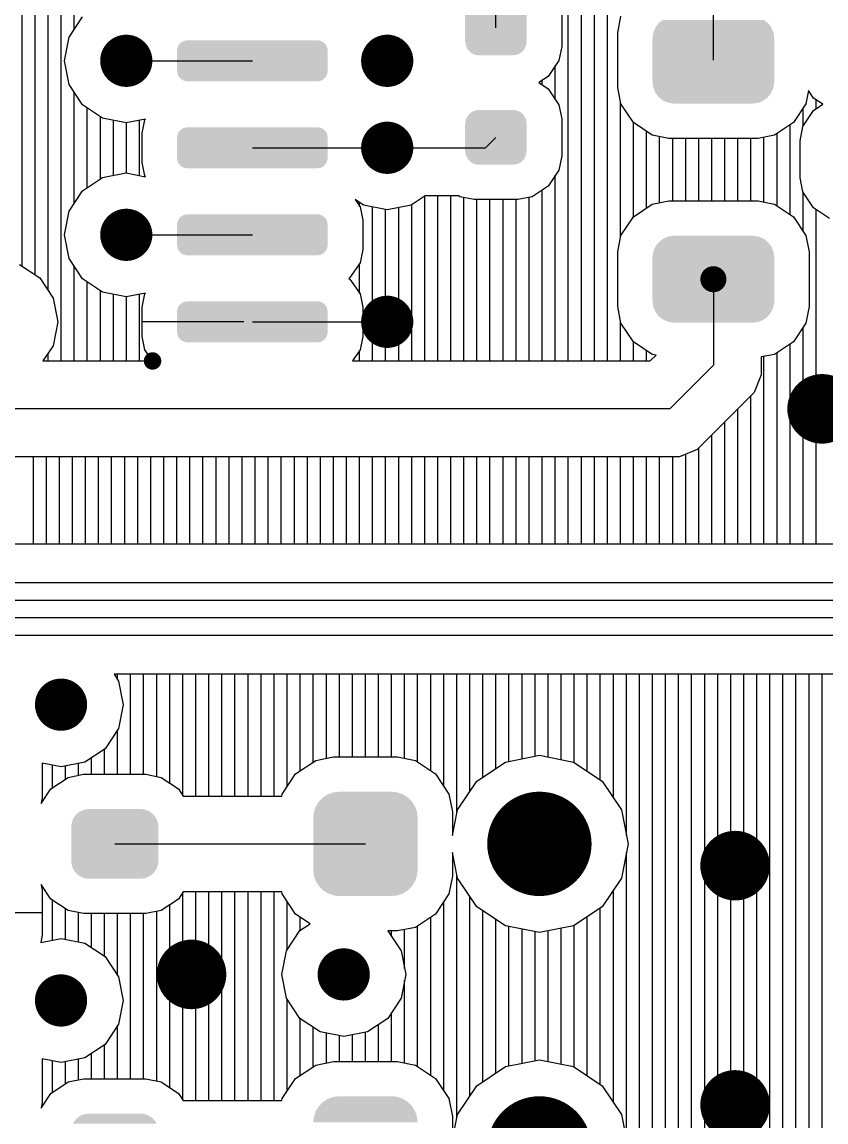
# Model space of a CAD drawing. Extents: x 295 to 953, y 10 to 290.
# Drawn here: x 716.28 to 735.65, y 120.97 to 147.46 of the extents above; entities that cross this region are included whole.
import ezdxf

# ---------------------------------------------------------------- set-up
doc = ezdxf.new("R2010")
doc.units = 0
doc.header["$LTSCALE"] = 5
doc.header["$MEASUREMENT"] = 0
doc.layers.get('0').update_dxf_attribs({"linetype": 'CONTINUOUS', "lineweight": 25})
doc.layers.add('DV-INT-A3_TOP', color=10, linetype='CONTINUOUS')

msp = doc.modelspace()

# ---------------------------------------------------------------- linework, layer by layer
for points, const_width in [([(718.477, 146.528, 1), (719.105, 146.528, 1)], 0.629), ([(724.763, 146.528, 1), (725.392, 146.528, 1)], 0.629), ([(724.763, 144.433, 1), (725.392, 144.433, 1)], 0.629), ([(718.477, 142.337, 1), (719.105, 142.337, 1)], 0.629), ([(732.779, 141.268, 1), (733.093, 141.268, 1)], 0.314), ([(724.763, 140.242, 1), (725.392, 140.242, 1)], 0.629), ([(719.319, 139.299, 1), (719.529, 139.299, 1)], 0.21), ([(735.136, 138.146, 1), (735.974, 138.146, 1)], 0.838), ([(716.905, 131.021, 1), (717.534, 131.021, 1)], 0.629), ([(728.116, 127.669, 1), (729.373, 127.669, 1)], 1.257), ([(733.04, 127.145, 1), (733.879, 127.145, 1)], 0.838), ([(719.944, 124.525, 1), (720.782, 124.525, 1)], 0.838), ([(723.715, 124.525, 1), (724.344, 124.525, 1)], 0.629), ([(716.905, 123.897, 1), (717.534, 123.897, 1)], 0.629), ([(733.04, 121.382, 1), (733.879, 121.382, 1)], 0.838), ([(728.116, 120.334, 1), (729.373, 120.334, 1)], 1.257)]:
    msp.add_lwpolyline(points, format="xyb", close=True, dxfattribs=dict(const_width=const_width))
for points in [[(726.955, 146.989), (726.955, 147.651), (728.439, 146.989), (728.439, 147.651)], [(731.493, 147.226), (731.538, 147.323), (734.375, 147.226), (734.337, 147.323)], [(731.538, 147.323), (731.548, 147.346), (734.337, 147.323), (734.32, 147.346)], [(731.548, 147.346), (731.616, 147.429), (734.32, 147.346), (734.259, 147.429)], [(731.616, 147.429), (731.632, 147.449), (734.259, 147.429), (734.235, 147.449)], [(731.632, 147.449), (731.72, 147.513), (734.235, 147.449), (734.156, 147.513)], [(731.469, 147.069), (731.47, 147.096), (734.403, 147.069), (734.399, 147.096)], [(731.469, 146.021), (731.469, 147.069), (734.403, 146.021), (734.403, 147.069)], [(731.47, 147.096), (731.488, 147.2), (734.399, 147.096), (734.386, 147.2)], [(731.488, 147.2), (731.493, 147.226), (734.386, 147.2), (734.375, 147.226)], [(720.015, 146.775), (720.016, 146.799), (723.644, 146.775), (723.64, 146.799)], [(720.015, 146.281), (720.015, 146.775), (723.644, 146.281), (723.644, 146.775)], [(720.016, 146.799), (720.035, 146.864), (723.64, 146.799), (723.628, 146.864)], [(720.035, 146.864), (720.041, 146.886), (723.628, 146.864), (723.614, 146.886)], [(720.041, 146.886), (720.083, 146.942), (723.614, 146.886), (723.58, 146.942)], [(720.083, 146.942), (720.096, 146.958), (723.58, 146.942), (723.558, 146.958)], [(720.096, 146.958), (720.157, 146.996), (723.558, 146.958), (723.508, 146.996)], [(720.157, 146.996), (720.173, 147.006), (723.508, 146.996), (723.474, 147.006)], [(720.173, 147.006), (720.256, 147.021), (723.474, 147.006), (723.421, 147.021)], [(720.256, 147.021), (720.262, 147.023), (723.421, 147.021), (723.397, 147.023)], [(726.972, 146.896), (726.957, 146.989), (728.423, 146.896), (728.437, 146.989)], [(726.974, 146.886), (726.972, 146.896), (728.418, 146.886), (728.423, 146.896)], [(727.018, 146.802), (726.974, 146.886), (728.378, 146.802), (728.418, 146.886)], [(727.022, 146.793), (727.018, 146.802), (728.37, 146.793), (728.378, 146.802)], [(727.091, 146.726), (727.022, 146.793), (728.306, 146.726), (728.37, 146.793)], [(727.097, 146.72), (727.091, 146.726), (728.293, 146.72), (728.306, 146.726)], [(727.184, 146.677), (727.097, 146.72), (728.213, 146.677), (728.293, 146.72)], [(727.191, 146.674), (727.184, 146.677), (728.193, 146.674), (728.213, 146.677)], [(727.284, 146.66), (727.191, 146.674), (728.11, 146.66), (728.193, 146.674)], [(720.019, 146.257), (720.015, 146.281), (723.643, 146.257), (723.644, 146.281)], [(720.031, 146.192), (720.019, 146.257), (723.624, 146.192), (723.643, 146.257)], [(720.045, 146.17), (720.031, 146.192), (723.618, 146.17), (723.624, 146.192)], [(720.079, 146.115), (720.045, 146.17), (723.576, 146.115), (723.618, 146.17)], [(720.101, 146.098), (720.079, 146.115), (723.563, 146.098), (723.576, 146.115)], [(720.151, 146.06), (720.101, 146.098), (723.502, 146.06), (723.563, 146.098)], [(720.185, 146.05), (720.151, 146.06), (723.486, 146.05), (723.502, 146.06)], [(720.238, 146.035), (720.185, 146.05), (723.403, 146.035), (723.486, 146.05)], [(720.262, 146.034), (720.238, 146.035), (723.397, 146.034), (723.403, 146.035)], [(731.472, 145.994), (731.469, 146.021), (734.402, 145.994), (734.403, 146.021)], [(731.486, 145.89), (731.472, 145.994), (734.383, 145.89), (734.402, 145.994)], [(731.496, 145.864), (731.486, 145.89), (734.378, 145.864), (734.383, 145.89)], [(731.535, 145.767), (731.496, 145.864), (734.334, 145.767), (734.378, 145.864)], [(731.552, 145.743), (731.535, 145.767), (734.323, 145.743), (734.334, 145.767)], [(731.613, 145.66), (731.552, 145.743), (734.255, 145.66), (734.323, 145.743)], [(731.636, 145.641), (731.613, 145.66), (734.239, 145.641), (734.255, 145.66)], [(731.715, 145.577), (731.636, 145.641), (734.152, 145.577), (734.239, 145.641)], [(731.745, 145.563), (731.715, 145.577), (734.133, 145.563), (734.152, 145.577)], [(731.835, 145.521), (731.745, 145.563), (734.029, 145.521), (734.133, 145.563)], [(731.877, 145.514), (731.835, 145.521), (734.01, 145.514), (734.029, 145.521)], [(731.966, 145.498), (731.877, 145.514), (733.884, 145.498), (734.01, 145.514)], [(731.993, 145.497), (731.966, 145.498), (733.879, 145.497), (733.884, 145.498)], [(726.976, 145.118), (727.016, 145.202), (728.42, 145.118), (728.376, 145.202)], [(727.016, 145.202), (727.024, 145.211), (728.376, 145.202), (728.372, 145.211)], [(727.024, 145.211), (727.088, 145.278), (728.372, 145.211), (728.303, 145.278)], [(727.088, 145.278), (727.101, 145.284), (728.303, 145.278), (728.297, 145.284)], [(727.101, 145.284), (727.181, 145.327), (728.297, 145.284), (728.209, 145.327)], [(727.181, 145.327), (727.201, 145.33), (728.209, 145.327), (728.203, 145.33)], [(727.201, 145.33), (727.284, 145.344), (728.203, 145.33), (728.11, 145.344)], [(720.173, 144.91), (720.256, 144.926), (723.474, 144.91), (723.421, 144.926)], [(720.256, 144.926), (720.262, 144.927), (723.421, 144.926), (723.397, 144.927)], [(726.955, 144.353), (726.955, 145.015), (728.439, 144.353), (728.439, 145.015)], [(726.957, 145.015), (726.971, 145.108), (728.437, 145.015), (728.422, 145.108)], [(726.971, 145.108), (726.976, 145.118), (728.422, 145.108), (728.42, 145.118)], [(720.015, 144.68), (720.016, 144.703), (723.644, 144.68), (723.64, 144.703)], [(720.015, 144.185), (720.015, 144.68), (723.644, 144.185), (723.644, 144.68)], [(720.016, 144.703), (720.035, 144.769), (723.64, 144.703), (723.628, 144.769)], [(720.035, 144.769), (720.041, 144.791), (723.628, 144.769), (723.614, 144.791)], [(720.041, 144.791), (720.083, 144.846), (723.614, 144.791), (723.58, 144.846)], [(720.083, 144.846), (720.096, 144.863), (723.58, 144.846), (723.558, 144.863)], [(720.096, 144.863), (720.157, 144.901), (723.558, 144.863), (723.508, 144.901)], [(720.157, 144.901), (720.173, 144.91), (723.508, 144.901), (723.474, 144.91)], [(720.019, 144.162), (720.015, 144.185), (723.643, 144.162), (723.644, 144.185)], [(720.031, 144.096), (720.019, 144.162), (723.624, 144.096), (723.643, 144.162)], [(726.972, 144.26), (726.957, 144.353), (728.423, 144.26), (728.437, 144.353)], [(726.974, 144.25), (726.972, 144.26), (728.418, 144.25), (728.423, 144.26)], [(727.018, 144.166), (726.974, 144.25), (728.378, 144.166), (728.418, 144.25)], [(727.022, 144.157), (727.018, 144.166), (728.37, 144.157), (728.378, 144.166)], [(727.091, 144.09), (727.022, 144.157), (728.306, 144.09), (728.37, 144.157)], [(720.045, 144.075), (720.031, 144.096), (723.618, 144.075), (723.624, 144.096)], [(720.079, 144.019), (720.045, 144.075), (723.576, 144.019), (723.618, 144.075)], [(720.101, 144.002), (720.079, 144.019), (723.563, 144.002), (723.576, 144.019)], [(720.151, 143.964), (720.101, 144.002), (723.502, 143.964), (723.563, 144.002)], [(720.185, 143.955), (720.151, 143.964), (723.486, 143.955), (723.502, 143.964)], [(720.238, 143.939), (720.185, 143.955), (723.403, 143.939), (723.486, 143.955)], [(720.262, 143.938), (720.238, 143.939), (723.397, 143.938), (723.403, 143.939)], [(727.097, 144.084), (727.091, 144.09), (728.293, 144.084), (728.306, 144.09)], [(727.184, 144.041), (727.097, 144.084), (728.213, 144.041), (728.293, 144.084)], [(727.191, 144.038), (727.184, 144.041), (728.193, 144.038), (728.213, 144.041)], [(727.284, 144.024), (727.191, 144.038), (728.11, 144.024), (728.193, 144.038)], [(720.096, 142.767), (720.157, 142.805), (723.558, 142.767), (723.508, 142.805)], [(720.157, 142.805), (720.173, 142.815), (723.508, 142.805), (723.474, 142.815)], [(720.173, 142.815), (720.256, 142.83), (723.474, 142.815), (723.421, 142.83)], [(720.256, 142.83), (720.262, 142.832), (723.421, 142.83), (723.397, 142.832)], [(720.015, 142.584), (720.016, 142.608), (723.644, 142.584), (723.64, 142.608)], [(720.015, 142.09), (720.015, 142.584), (723.644, 142.09), (723.644, 142.584)], [(720.016, 142.608), (720.035, 142.673), (723.64, 142.608), (723.628, 142.673)], [(720.035, 142.673), (720.041, 142.695), (723.628, 142.673), (723.614, 142.695)], [(720.041, 142.695), (720.083, 142.751), (723.614, 142.695), (723.58, 142.751)], [(720.083, 142.751), (720.096, 142.767), (723.58, 142.751), (723.558, 142.767)], [(731.739, 142.25), (731.843, 142.292), (734.126, 142.25), (734.036, 142.292)], [(731.843, 142.292), (731.862, 142.299), (734.036, 142.292), (733.994, 142.299)], [(731.862, 142.299), (731.987, 142.315), (733.994, 142.299), (733.906, 142.315)], [(731.987, 142.315), (731.993, 142.316), (733.906, 142.315), (733.879, 142.316)], [(720.019, 142.066), (720.015, 142.09), (723.643, 142.066), (723.644, 142.09)], [(720.031, 142.001), (720.019, 142.066), (723.624, 142.001), (723.643, 142.066)], [(720.045, 141.979), (720.031, 142.001), (723.618, 141.979), (723.624, 142.001)], [(731.493, 141.95), (731.538, 142.046), (734.375, 141.95), (734.337, 142.046)], [(731.538, 142.046), (731.548, 142.07), (734.337, 142.046), (734.32, 142.07)], [(731.548, 142.07), (731.616, 142.153), (734.32, 142.07), (734.259, 142.153)], [(731.616, 142.153), (731.632, 142.172), (734.259, 142.153), (734.235, 142.172)], [(731.632, 142.172), (731.72, 142.237), (734.235, 142.172), (734.156, 142.237)], [(731.72, 142.237), (731.739, 142.25), (734.156, 142.237), (734.126, 142.25)], [(720.079, 141.924), (720.045, 141.979), (723.576, 141.924), (723.618, 141.979)], [(720.101, 141.907), (720.079, 141.924), (723.563, 141.907), (723.576, 141.924)], [(720.151, 141.869), (720.101, 141.907), (723.502, 141.869), (723.563, 141.907)], [(720.185, 141.859), (720.151, 141.869), (723.486, 141.859), (723.502, 141.869)], [(720.238, 141.844), (720.185, 141.859), (723.403, 141.844), (723.486, 141.859)], [(720.262, 141.843), (720.238, 141.844), (723.397, 141.843), (723.403, 141.844)], [(731.469, 141.792), (731.47, 141.819), (734.403, 141.792), (734.399, 141.819)], [(731.469, 140.744), (731.469, 141.792), (734.403, 140.744), (734.403, 141.792)], [(731.47, 141.819), (731.488, 141.923), (734.399, 141.819), (734.386, 141.923)], [(731.488, 141.923), (731.493, 141.95), (734.386, 141.923), (734.375, 141.95)], [(720.096, 140.672), (720.157, 140.71), (723.558, 140.672), (723.508, 140.71)], [(720.157, 140.71), (720.173, 140.719), (723.508, 140.71), (723.474, 140.719)], [(720.173, 140.719), (720.256, 140.735), (723.474, 140.719), (723.421, 140.735)], [(720.256, 140.735), (720.262, 140.736), (723.421, 140.735), (723.397, 140.736)], [(731.472, 140.717), (731.469, 140.744), (734.402, 140.717), (734.403, 140.744)], [(731.486, 140.613), (731.472, 140.717), (734.383, 140.613), (734.402, 140.717)], [(720.015, 140.489), (720.016, 140.512), (723.644, 140.489), (723.64, 140.512)], [(720.015, 139.994), (720.015, 140.489), (723.644, 139.994), (723.644, 140.489)], [(720.016, 140.512), (720.035, 140.578), (723.64, 140.512), (723.628, 140.578)], [(720.035, 140.578), (720.041, 140.6), (723.628, 140.578), (723.614, 140.6)], [(720.041, 140.6), (720.083, 140.655), (723.614, 140.6), (723.58, 140.655)], [(720.083, 140.655), (720.096, 140.672), (723.58, 140.655), (723.558, 140.672)], [(731.496, 140.587), (731.486, 140.613), (734.378, 140.587), (734.383, 140.613)], [(731.535, 140.49), (731.496, 140.587), (734.334, 140.49), (734.378, 140.587)], [(731.552, 140.467), (731.535, 140.49), (734.323, 140.467), (734.334, 140.49)], [(731.613, 140.384), (731.552, 140.467), (734.255, 140.384), (734.323, 140.467)], [(731.636, 140.365), (731.613, 140.384), (734.239, 140.365), (734.255, 140.384)], [(731.715, 140.3), (731.636, 140.365), (734.152, 140.3), (734.239, 140.365)], [(731.745, 140.286), (731.715, 140.3), (734.133, 140.286), (734.152, 140.3)], [(731.835, 140.245), (731.745, 140.286), (734.029, 140.245), (734.133, 140.286)], [(731.877, 140.237), (731.835, 140.245), (734.01, 140.237), (734.029, 140.245)], [(731.966, 140.221), (731.877, 140.237), (733.884, 140.221), (734.01, 140.237)], [(731.993, 140.221), (731.966, 140.221), (733.879, 140.221), (733.884, 140.221)], [(720.019, 139.971), (720.015, 139.994), (723.643, 139.971), (723.644, 139.994)], [(720.031, 139.905), (720.019, 139.971), (723.624, 139.905), (723.643, 139.971)], [(720.045, 139.884), (720.031, 139.905), (723.618, 139.884), (723.624, 139.905)], [(720.079, 139.828), (720.045, 139.884), (723.576, 139.828), (723.618, 139.884)], [(720.101, 139.811), (720.079, 139.828), (723.563, 139.811), (723.576, 139.828)], [(720.151, 139.773), (720.101, 139.811), (723.502, 139.773), (723.563, 139.811)], [(720.185, 139.764), (720.151, 139.773), (723.486, 139.764), (723.502, 139.773)], [(720.238, 139.748), (720.185, 139.764), (723.403, 139.748), (723.486, 139.764)], [(720.262, 139.747), (720.238, 139.748), (723.397, 139.747), (723.403, 139.748)], [(723.445, 128.699), (723.523, 128.781), (725.666, 128.699), (725.58, 128.781)], [(723.523, 128.781), (723.551, 128.799), (725.58, 128.781), (725.561, 128.799)], [(723.551, 128.799), (723.645, 128.86), (725.561, 128.799), (725.457, 128.86)], [(723.645, 128.86), (723.679, 128.872), (725.457, 128.86), (725.436, 128.872)], [(723.679, 128.872), (723.781, 128.909), (725.436, 128.872), (725.317, 128.909)], [(723.781, 128.909), (723.833, 128.915), (725.317, 128.909), (725.298, 128.915)], [(723.833, 128.915), (723.925, 128.926), (725.298, 128.915), (725.182, 128.926)], [(717.718, 128.467), (717.769, 128.49), (719.321, 128.467), (719.246, 128.49)], [(717.769, 128.49), (717.85, 128.502), (719.246, 128.49), (719.208, 128.502)], [(717.85, 128.502), (717.886, 128.507), (719.208, 128.502), (719.143, 128.507)], [(723.316, 128.441), (723.35, 128.551), (725.794, 128.441), (725.755, 128.551)], [(723.35, 128.551), (723.365, 128.578), (725.755, 128.551), (725.745, 128.578)], [(723.365, 128.578), (723.423, 128.676), (725.745, 128.578), (725.681, 128.676)], [(723.423, 128.676), (723.445, 128.699), (725.681, 128.676), (725.666, 128.699)], [(717.488, 128.205), (717.506, 128.266), (719.546, 128.205), (719.518, 128.266)], [(717.506, 128.266), (717.537, 128.312), (719.518, 128.266), (719.497, 128.312)], [(717.537, 128.312), (717.571, 128.365), (719.497, 128.312), (719.452, 128.365)], [(717.571, 128.365), (717.615, 128.402), (719.452, 128.365), (719.42, 128.402)], [(717.615, 128.402), (717.661, 128.441), (719.42, 128.402), (719.36, 128.441)], [(717.661, 128.441), (717.718, 128.467), (719.36, 128.441), (719.321, 128.467)], [(723.296, 128.297), (723.307, 128.412), (725.811, 128.297), (725.798, 128.412)], [(723.296, 127.04), (723.296, 128.297), (725.811, 127.04), (725.811, 128.297)], [(723.307, 128.412), (723.316, 128.441), (725.798, 128.412), (725.794, 128.441)], [(717.467, 128.088), (717.472, 128.153), (719.562, 128.088), (719.553, 128.153)], [(717.467, 127.249), (717.467, 128.088), (719.562, 127.249), (719.562, 128.088)], [(717.472, 128.153), (717.488, 128.205), (719.553, 128.153), (719.546, 128.205)], [(717.476, 127.185), (717.467, 127.249), (719.557, 127.185), (719.562, 127.249)], [(717.483, 127.132), (717.476, 127.185), (719.541, 127.132), (719.557, 127.185)], [(717.511, 127.072), (717.483, 127.132), (719.523, 127.072), (719.541, 127.132)], [(717.532, 127.025), (717.511, 127.072), (719.492, 127.025), (719.523, 127.072)], [(717.577, 126.973), (717.532, 127.025), (719.458, 126.973), (719.492, 127.025)], [(717.609, 126.935), (717.577, 126.973), (719.414, 126.935), (719.458, 126.973)], [(717.669, 126.896), (717.609, 126.935), (719.368, 126.896), (719.414, 126.935)], [(723.31, 126.925), (723.296, 127.04), (725.8, 126.925), (725.811, 127.04)], [(723.313, 126.896), (723.31, 126.925), (725.791, 126.896), (725.8, 126.925)], [(717.708, 126.87), (717.669, 126.896), (719.311, 126.87), (719.368, 126.896)], [(717.783, 126.847), (717.708, 126.87), (719.26, 126.847), (719.311, 126.87)], [(717.821, 126.835), (717.783, 126.847), (719.179, 126.835), (719.26, 126.847)], [(717.886, 126.83), (717.821, 126.835), (719.143, 126.83), (719.179, 126.835)], [(723.353, 126.786), (723.313, 126.896), (725.758, 126.786), (725.791, 126.896)], [(723.362, 126.76), (723.353, 126.786), (725.742, 126.76), (725.758, 126.786)], [(723.426, 126.661), (723.362, 126.76), (725.684, 126.661), (725.742, 126.76)], [(723.441, 126.638), (723.426, 126.661), (725.662, 126.638), (725.684, 126.661)], [(723.527, 126.556), (723.441, 126.638), (725.584, 126.556), (725.662, 126.638)], [(723.546, 126.538), (723.527, 126.556), (725.556, 126.538), (725.584, 126.556)], [(723.65, 126.477), (723.546, 126.538), (725.463, 126.477), (725.556, 126.538)], [(723.671, 126.465), (723.65, 126.477), (725.428, 126.465), (725.463, 126.477)], [(723.79, 126.428), (723.671, 126.465), (725.326, 126.428), (725.428, 126.465)], [(723.81, 126.422), (723.79, 126.428), (725.274, 126.422), (725.326, 126.428)], [(723.925, 126.411), (723.81, 126.422), (725.182, 126.411), (725.274, 126.422)], [(723.365, 121.243), (723.423, 121.342), (725.745, 121.243), (725.681, 121.342)], [(723.423, 121.342), (723.445, 121.365), (725.681, 121.342), (725.666, 121.365)], [(723.445, 121.365), (723.523, 121.447), (725.666, 121.365), (725.58, 121.447)], [(723.523, 121.447), (723.551, 121.465), (725.58, 121.447), (725.561, 121.465)], [(723.551, 121.465), (723.645, 121.526), (725.561, 121.465), (725.457, 121.526)], [(723.645, 121.526), (723.679, 121.538), (725.457, 121.526), (725.436, 121.538)], [(723.679, 121.538), (723.781, 121.575), (725.436, 121.538), (725.317, 121.575)], [(723.781, 121.575), (723.833, 121.581), (725.317, 121.575), (725.298, 121.581)], [(723.833, 121.581), (723.925, 121.592), (725.298, 121.581), (725.182, 121.592)], [(717.615, 121.068), (717.661, 121.107), (719.42, 121.068), (719.36, 121.107)], [(717.661, 121.107), (717.718, 121.133), (719.36, 121.107), (719.321, 121.133)], [(717.718, 121.133), (717.769, 121.156), (719.321, 121.133), (719.246, 121.156)], [(717.769, 121.156), (717.85, 121.167), (719.246, 121.156), (719.208, 121.167)], [(717.85, 121.167), (717.886, 121.173), (719.208, 121.167), (719.143, 121.173)], [(723.296, 120.963), (723.307, 121.078), (725.811, 120.963), (725.798, 121.078)], [(723.307, 121.078), (723.316, 121.107), (725.798, 121.078), (725.794, 121.107)], [(723.316, 121.107), (723.35, 121.217), (725.794, 121.107), (725.755, 121.217)], [(723.35, 121.217), (723.365, 121.243), (725.755, 121.217), (725.745, 121.243)], [(717.506, 120.931), (717.537, 120.978), (719.518, 120.931), (719.497, 120.978)], [(717.537, 120.978), (717.571, 121.03), (719.497, 120.978), (719.452, 121.03)], [(717.571, 121.03), (717.615, 121.068), (719.452, 121.03), (719.42, 121.068)]]:
    msp.add_solid(points)
at = {"layer": 'DV-INT-A3_TOP', "color": 7}
for p, q in [((729.44, 139.299), (729.44, 152.333)), ((729.755, 139.299), (729.755, 152.291)), ((730.069, 139.299), (730.069, 152.291)), ((730.383, 139.299), (730.383, 152.291)), ((716.281, 141.583), (716.281, 149.567)), ((716.595, 141.373), (716.595, 149.567)), ((716.909, 140.996), (716.909, 149.567)), ((717.224, 139.299), (717.224, 149.567)), ((717.538, 147.287), (717.538, 149.567)), ((727.697, 147.32), (727.697, 149.147)), ((732.936, 146.545), (732.936, 148.624)), ((717.412, 147.098), (717.735, 147.584)), ((729.281, 147.769), (729.281, 146.876)), ((730.631, 147.203), (730.71, 147.601)), ((717.299, 146.528), (717.412, 147.098)), ((730.631, 145.887), (730.631, 147.203)), ((729.281, 146.876), (729.21, 146.536)), ((717.412, 145.954), (717.299, 146.528)), ((718.791, 146.528), (721.83, 146.528)), ((729.21, 146.536), (728.954, 146.151)), ((729.126, 145.593), (729.126, 146.411)), ((728.954, 146.151), (728.732, 146.004)), ((728.732, 146.004), (728.954, 145.853)), ((728.812, 145.95), (728.812, 146.054)), ((717.735, 145.468), (717.412, 145.954)), ((717.538, 143.096), (717.538, 145.765)), ((728.954, 145.853), (729.21, 145.468)), ((730.71, 145.493), (730.631, 145.887)), ((735.228, 145.811), (735.165, 145.493)), ((735.35, 145.627), (735.228, 145.811)), ((718.221, 145.145), (717.735, 145.468)), ((729.21, 145.468), (729.281, 145.128)), ((730.698, 142.262), (730.698, 145.552)), ((731.012, 145.04), (730.71, 145.493)), ((735.165, 145.493), (734.864, 145.04)), ((735.572, 145.48), (735.35, 145.627)), ((735.35, 145.329), (735.572, 145.48)), ((735.413, 145.371), (735.413, 145.585)), ((717.852, 143.469), (717.852, 145.392)), ((718.167, 143.678), (718.167, 145.183)), ((735.094, 144.944), (735.35, 145.329)), ((735.098, 144.956), (735.098, 145.397)), ((718.791, 145.032), (718.221, 145.145)), ((718.481, 143.766), (718.481, 145.095)), ((719.256, 145.124), (718.791, 145.032)), ((718.795, 143.829), (718.795, 145.032)), ((719.11, 143.766), (719.11, 145.095)), ((719.177, 144.785), (719.24, 145.103)), ((719.24, 145.103), (719.256, 145.124)), ((729.281, 145.128), (729.281, 144.236)), ((731.012, 142.773), (731.012, 145.04)), ((731.465, 144.739), (731.012, 145.04)), ((734.864, 145.04), (734.411, 144.739)), ((734.784, 142.823), (734.784, 144.99)), ((735.023, 144.604), (735.094, 144.944)), ((719.177, 144.076), (719.177, 144.785)), ((727.445, 144.433), (727.697, 144.684)), ((731.326, 142.982), (731.326, 144.831)), ((731.859, 144.659), (731.465, 144.739)), ((731.641, 143.108), (731.641, 144.705)), ((734.017, 144.659), (731.859, 144.659)), ((731.955, 143.154), (731.955, 144.659)), ((732.269, 143.154), (732.269, 144.659)), ((732.584, 143.154), (732.584, 144.659)), ((732.898, 143.154), (732.898, 144.659)), ((733.212, 143.154), (733.212, 144.659)), ((733.527, 143.154), (733.527, 144.659)), ((733.841, 143.154), (733.841, 144.659)), ((734.411, 144.739), (734.017, 144.659)), ((734.155, 143.125), (734.155, 144.688)), ((734.47, 143.033), (734.47, 144.78)), ((721.83, 144.433), (725.078, 144.433)), ((725.078, 144.433), (727.445, 144.433)), ((735.023, 143.712), (735.023, 144.604)), ((729.281, 144.236), (729.21, 143.896)), ((719.24, 143.758), (719.177, 144.076)), ((729.21, 143.896), (728.954, 143.511)), ((717.735, 143.393), (718.221, 143.716)), ((718.221, 143.716), (718.791, 143.829)), ((718.791, 143.829), (719.256, 143.737)), ((719.256, 143.737), (719.24, 143.758)), ((729.126, 139.299), (729.126, 143.77)), ((735.094, 143.372), (735.023, 143.712)), ((717.412, 142.907), (717.735, 143.393)), ((728.954, 143.511), (728.569, 143.251)), ((728.812, 139.299), (728.812, 143.414)), ((735.35, 142.987), (735.094, 143.372)), ((735.098, 142.417), (735.098, 143.36)), ((724.508, 143.05), (724.302, 143.188)), ((724.302, 143.188), (724.424, 143.008)), ((724.411, 143.02), (724.411, 143.112)), ((725.995, 143.28), (725.652, 143.05)), ((725.669, 139.299), (725.669, 143.062)), ((725.983, 139.299), (725.983, 143.272)), ((726.792, 143.28), (725.995, 143.28)), ((726.297, 139.299), (726.297, 143.28)), ((726.611, 139.299), (726.611, 143.28)), ((726.829, 143.251), (726.792, 143.28)), ((727.173, 143.184), (726.829, 143.251)), ((726.926, 139.299), (726.926, 143.234)), ((728.225, 143.184), (727.173, 143.184)), ((727.24, 139.299), (727.24, 143.184)), ((727.554, 139.299), (727.554, 143.184)), ((727.869, 139.299), (727.869, 143.184)), ((728.183, 139.299), (728.183, 143.184)), ((728.569, 143.251), (728.225, 143.184)), ((728.497, 139.299), (728.497, 143.238)), ((731.012, 142.773), (731.465, 143.075)), ((731.465, 143.075), (731.859, 143.154)), ((731.859, 143.154), (734.017, 143.154)), ((734.017, 143.154), (734.411, 143.075)), ((734.411, 143.075), (734.864, 142.773)), ((717.299, 142.337), (717.412, 142.907)), ((724.424, 143.008), (724.487, 142.689)), ((725.078, 142.936), (724.508, 143.05)), ((724.726, 139.299), (724.726, 143.003)), ((725.04, 139.299), (725.04, 142.941)), ((725.652, 143.05), (725.078, 142.936)), ((725.354, 139.299), (725.354, 142.991)), ((735.735, 142.727), (735.35, 142.987)), ((735.413, 134.898), (735.413, 142.945)), ((724.487, 142.689), (724.487, 141.981)), ((730.71, 142.32), (731.012, 142.773)), ((734.864, 142.773), (735.165, 142.32)), ((717.412, 141.763), (717.299, 142.337)), ((718.791, 142.337), (721.83, 142.337)), ((730.631, 141.926), (730.71, 142.32)), ((735.165, 142.32), (735.241, 141.926)), ((717.735, 141.277), (717.412, 141.763)), ((724.487, 141.981), (724.424, 141.662)), ((730.631, 140.61), (730.631, 141.926)), ((735.241, 141.926), (735.241, 140.61)), ((716.222, 141.62), (716.708, 141.298)), ((717.538, 139.299), (717.538, 141.574)), ((724.424, 141.662), (724.181, 141.306)), ((724.411, 140.925), (724.411, 141.65)), ((716.708, 141.298), (717.031, 140.812)), ((718.221, 140.954), (717.735, 141.277)), ((724.181, 141.306), (724.156, 141.289)), ((724.156, 141.289), (724.181, 141.268)), ((724.181, 141.268), (724.424, 140.912)), ((732.936, 141.268), (732.936, 139.194)), ((717.852, 139.299), (717.852, 141.201)), ((718.167, 139.299), (718.167, 140.992)), ((718.791, 140.841), (718.221, 140.954)), ((717.031, 140.812), (717.144, 140.242)), ((718.481, 139.299), (718.481, 140.904)), ((719.256, 140.933), (718.791, 140.841)), ((718.795, 139.299), (718.795, 140.841)), ((719.11, 139.299), (719.11, 140.904)), ((719.177, 140.594), (719.24, 140.912)), ((719.24, 140.912), (719.256, 140.933)), ((724.424, 140.912), (724.487, 140.594)), ((719.177, 139.885), (719.177, 140.594)), ((724.487, 140.594), (724.487, 139.885)), ((730.71, 140.212), (730.631, 140.61)), ((735.241, 140.61), (735.165, 140.212)), ((717.144, 140.242), (717.031, 139.667)), ((721.62, 140.242), (719.177, 140.242)), ((721.83, 140.242), (725.078, 140.242)), ((722.039, 140.242), (724.487, 140.242)), ((730.698, 139.299), (730.698, 140.275)), ((731.012, 139.76), (730.71, 140.212)), ((735.165, 140.212), (734.864, 139.76)), ((719.24, 139.567), (719.177, 139.885)), ((724.487, 139.885), (724.424, 139.567)), ((735.098, 134.898), (735.098, 140.116)), ((717.031, 139.667), (716.784, 139.299)), ((731.012, 139.299), (731.012, 139.76)), ((731.465, 139.458), (731.012, 139.76)), ((734.864, 139.76), (734.411, 139.458)), ((734.784, 134.898), (734.784, 139.709)), ((716.909, 139.299), (716.909, 139.483)), ((719.424, 139.299), (719.24, 139.567)), ((724.424, 139.567), (724.239, 139.299)), ((724.411, 139.299), (724.411, 139.554)), ((731.326, 139.299), (731.326, 139.55)), ((731.414, 139.299), (731.557, 139.441)), ((731.557, 139.441), (731.465, 139.458)), ((734.411, 139.458), (734.088, 139.395)), ((734.088, 139.395), (734.088, 138.963)), ((734.155, 134.898), (734.155, 139.408)), ((734.47, 134.898), (734.47, 139.5)), ((716.784, 139.299), (719.424, 139.299)), ((724.239, 139.299), (731.414, 139.299)), ((732.936, 139.194), (731.888, 138.146)), ((734.088, 138.963), (733.916, 138.54)), ((733.916, 138.54), (733.589, 138.213)), ((733.841, 134.898), (733.841, 138.465)), ((731.888, 138.146), (708.837, 138.146)), ((733.589, 138.213), (732.869, 137.492)), ((733.527, 134.898), (733.527, 138.15)), ((733.212, 134.898), (733.212, 137.836)), ((732.898, 134.898), (732.898, 137.522)), ((732.869, 137.492), (732.542, 137.165)), ((731.662, 136.994), (709.315, 136.994)), ((716.553, 134.898), (716.553, 136.994)), ((716.867, 134.898), (716.867, 136.994)), ((717.182, 134.898), (717.182, 136.994)), ((717.496, 134.898), (717.496, 136.994)), ((717.81, 134.898), (717.81, 136.994)), ((718.125, 134.898), (718.125, 136.994)), ((718.439, 134.898), (718.439, 136.994)), ((718.753, 134.898), (718.753, 136.994)), ((719.068, 134.898), (719.068, 136.994)), ((719.382, 134.898), (719.382, 136.994)), ((719.696, 134.898), (719.696, 136.994)), ((720.011, 134.898), (720.011, 136.994)), ((720.325, 134.898), (720.325, 136.994)), ((720.639, 134.898), (720.639, 136.994)), ((720.954, 134.898), (720.954, 136.994)), ((721.268, 134.898), (721.268, 136.994)), ((721.582, 134.898), (721.582, 136.994)), ((721.897, 134.898), (721.897, 136.994)), ((722.211, 134.898), (722.211, 136.994)), ((722.525, 134.898), (722.525, 136.994)), ((722.84, 134.898), (722.84, 136.994)), ((723.154, 134.898), (723.154, 136.994)), ((723.468, 134.898), (723.468, 136.994)), ((723.783, 134.898), (723.783, 136.994)), ((724.097, 134.898), (724.097, 136.994)), ((724.411, 134.898), (724.411, 136.994)), ((724.726, 134.898), (724.726, 136.994)), ((725.04, 134.898), (725.04, 136.994)), ((725.354, 134.898), (725.354, 136.994)), ((725.669, 134.898), (725.669, 136.994)), ((725.983, 134.898), (725.983, 136.994)), ((726.297, 134.898), (726.297, 136.994)), ((726.611, 134.898), (726.611, 136.994)), ((726.926, 134.898), (726.926, 136.994)), ((727.24, 134.898), (727.24, 136.994)), ((727.554, 134.898), (727.554, 136.994)), ((727.869, 134.898), (727.869, 136.994)), ((728.183, 134.898), (728.183, 136.994)), ((728.497, 134.898), (728.497, 136.994)), ((728.812, 134.898), (728.812, 136.994)), ((729.126, 134.898), (729.126, 136.994)), ((729.44, 134.898), (729.44, 136.994)), ((729.755, 134.898), (729.755, 136.994)), ((730.069, 134.898), (730.069, 136.994)), ((730.383, 134.898), (730.383, 136.994)), ((730.698, 134.898), (730.698, 136.994)), ((731.012, 134.898), (731.012, 136.994)), ((731.326, 134.898), (731.326, 136.994)), ((731.641, 134.898), (731.641, 136.994)), ((732.118, 136.994), (731.662, 136.994)), ((731.955, 134.898), (731.955, 136.994)), ((732.542, 137.165), (732.118, 136.994)), ((732.269, 134.898), (732.269, 137.052)), ((732.584, 134.898), (732.584, 137.207)), ((710.329, 134.898), (759.737, 134.898)), ((759.549, 133.955), (710.514, 133.955)), ((710.933, 133.536), (759.129, 133.536)), ((711.352, 133.117), (758.71, 133.117)), ((711.771, 132.698), (758.291, 132.698)), ((736.498, 131.755), (718.498, 131.755)), ((718.498, 131.755), (718.602, 131.591)), ((718.582, 131.621), (718.582, 131.755)), ((718.896, 129.345), (718.896, 131.755)), ((719.21, 129.345), (719.21, 131.755)), ((719.524, 129.29), (719.524, 131.755)), ((719.839, 129.131), (719.839, 131.755)), ((720.153, 128.829), (720.153, 131.755)), ((720.467, 128.821), (720.467, 131.755)), ((720.782, 128.821), (720.782, 131.755)), ((721.096, 128.821), (721.096, 131.755)), ((721.41, 128.821), (721.41, 131.755)), ((721.725, 128.821), (721.725, 131.755)), ((722.039, 128.821), (722.039, 131.755)), ((722.353, 128.821), (722.353, 131.755)), ((722.668, 129.052), (722.668, 131.755)), ((722.982, 129.429), (722.982, 131.755)), ((723.296, 129.638), (723.296, 131.755)), ((723.611, 129.726), (723.611, 131.755)), ((723.925, 129.764), (723.925, 131.755)), ((724.239, 129.764), (724.239, 131.755)), ((724.554, 129.764), (724.554, 131.755)), ((724.868, 129.764), (724.868, 131.755)), ((725.182, 129.764), (725.182, 131.755)), ((725.497, 129.726), (725.497, 131.755)), ((725.811, 129.638), (725.811, 131.755)), ((726.125, 129.429), (726.125, 131.755)), ((726.44, 129.056), (726.44, 131.755)), ((726.754, 128.398), (726.754, 131.755)), ((727.068, 128.93), (727.068, 131.755)), ((727.383, 129.278), (727.383, 131.755)), ((727.697, 129.487), (727.697, 131.755)), ((728.011, 129.655), (728.011, 131.755)), ((728.326, 129.718), (728.326, 131.755)), ((728.64, 129.781), (728.64, 131.755)), ((728.954, 129.76), (728.954, 131.755)), ((729.269, 129.697), (729.269, 131.755)), ((729.583, 129.626), (729.583, 131.755)), ((729.897, 129.416), (729.897, 131.755)), ((730.212, 129.207), (730.212, 131.755)), ((730.526, 128.771), (730.526, 131.755)), ((730.84, 127.874), (730.84, 131.755)), ((731.155, 97.179), (731.155, 131.755)), ((731.469, 97.179), (731.469, 131.755)), ((731.783, 97.179), (731.783, 131.755)), ((732.097, 97.179), (732.097, 131.755)), ((732.412, 97.28), (732.412, 131.755)), ((732.726, 97.594), (732.726, 131.755)), ((733.04, 97.908), (733.04, 131.755)), ((733.355, 98.223), (733.355, 131.755)), ((733.669, 98.537), (733.669, 131.755)), ((733.983, 98.851), (733.983, 131.755)), ((734.298, 99.166), (734.298, 131.755)), ((734.612, 99.48), (734.612, 131.755)), ((734.926, 99.794), (734.926, 131.755)), ((735.241, 100.109), (735.241, 131.755)), ((735.555, 100.423), (735.555, 131.755)), ((718.602, 131.591), (718.716, 131.021)), ((718.716, 131.021), (718.602, 130.447)), ((718.602, 130.447), (718.28, 129.961)), ((718.582, 129.345), (718.582, 130.418)), ((718.28, 129.961), (717.794, 129.638)), ((718.267, 129.345), (718.267, 129.957)), ((717.219, 129.525), (716.767, 129.613)), ((716.767, 129.613), (716.767, 128.775)), ((717.01, 129.014), (717.01, 129.567)), ((717.794, 129.638), (717.219, 129.525)), ((717.639, 129.32), (717.639, 129.609)), ((717.953, 129.345), (717.953, 129.743)), ((722.869, 129.353), (723.355, 129.676)), ((723.355, 129.676), (723.783, 129.764)), ((723.783, 129.764), (725.329, 129.764)), ((725.329, 129.764), (725.757, 129.676)), ((725.757, 129.676), (726.243, 129.353)), ((727.236, 129.177), (727.927, 129.638)), ((727.927, 129.638), (728.745, 129.802)), ((728.745, 129.802), (729.566, 129.638)), ((729.566, 129.638), (730.258, 129.177)), ((717.324, 129.223), (717.324, 129.546)), ((717.395, 129.27), (717.76, 129.345)), ((717.76, 129.345), (719.265, 129.345)), ((719.265, 129.345), (719.633, 129.27)), ((722.546, 128.867), (722.869, 129.353)), ((726.243, 129.353), (726.565, 128.867)), ((716.976, 128.993), (717.395, 129.27)), ((719.633, 129.27), (720.048, 128.993)), ((726.775, 128.486), (727.236, 129.177)), ((730.258, 129.177), (730.719, 128.486)), ((716.742, 128.641), (716.976, 128.993)), ((716.767, 128.775), (716.742, 128.641)), ((720.048, 128.993), (720.162, 128.821)), ((720.162, 128.821), (722.538, 128.821)), ((722.538, 128.821), (722.546, 128.867)), ((726.565, 128.867), (726.649, 128.44)), ((726.649, 127.874), (726.775, 128.486)), ((726.649, 128.44), (726.649, 127.874)), ((730.719, 128.486), (730.882, 127.669)), ((718.514, 127.669), (724.554, 127.669)), ((726.775, 126.847), (726.649, 127.459)), ((726.649, 127.459), (726.649, 126.893)), ((730.882, 127.669), (730.719, 126.847)), ((730.84, 120.54), (730.84, 127.459)), ((726.754, 121.064), (726.754, 126.935)), ((716.976, 126.34), (716.742, 126.692)), ((716.742, 126.692), (716.767, 126.558)), ((726.649, 126.893), (726.565, 126.466)), ((727.236, 126.156), (726.775, 126.847)), ((730.719, 126.847), (730.258, 126.156)), ((716.767, 126.558), (716.767, 125.472)), ((720.162, 126.516), (720.048, 126.34)), ((720.153, 121.495), (720.153, 126.503)), ((722.538, 126.516), (720.162, 126.516)), ((720.467, 121.487), (720.467, 126.516)), ((720.782, 121.487), (720.782, 126.516)), ((721.096, 121.487), (721.096, 126.516)), ((721.41, 121.487), (721.41, 126.516)), ((721.725, 121.487), (721.725, 126.516)), ((722.039, 121.487), (722.039, 126.516)), ((722.353, 121.487), (722.353, 126.516)), ((722.546, 126.466), (722.538, 126.516)), ((722.869, 125.98), (722.546, 126.466)), ((726.565, 126.466), (726.243, 125.98)), ((727.068, 121.596), (727.068, 126.403)), ((730.526, 121.437), (730.526, 126.562)), ((717.395, 126.063), (716.976, 126.34)), ((717.01, 125.347), (717.01, 126.319)), ((717.324, 125.368), (717.324, 126.11)), ((720.048, 126.34), (719.633, 126.063)), ((719.839, 121.797), (719.839, 126.202)), ((722.668, 125.125), (722.668, 126.281)), ((726.44, 121.722), (726.44, 126.277)), ((727.927, 125.695), (727.236, 126.156)), ((730.258, 126.156), (729.566, 125.695)), ((730.212, 121.872), (730.212, 126.126)), ((715.09, 126.017), (716.767, 126.017)), ((717.76, 125.992), (717.395, 126.063)), ((717.639, 125.305), (717.639, 126.013)), ((719.265, 125.992), (717.76, 125.992)), ((717.953, 125.171), (717.953, 125.992)), ((718.267, 124.957), (718.267, 125.992)), ((718.582, 124.496), (718.582, 125.992)), ((718.896, 122.011), (718.896, 125.992)), ((719.21, 122.011), (719.21, 125.992)), ((719.633, 126.063), (719.265, 125.992)), ((719.524, 121.956), (719.524, 126.042)), ((723.221, 125.745), (722.869, 125.98)), ((722.982, 125.586), (722.982, 125.904)), ((726.243, 125.98), (725.757, 125.657)), ((726.125, 122.095), (726.125, 125.904)), ((727.383, 121.944), (727.383, 126.055)), ((727.697, 122.153), (727.697, 125.845)), ((729.897, 122.082), (729.897, 125.917)), ((722.651, 125.095), (722.974, 125.581)), ((722.974, 125.581), (723.221, 125.745)), ((725.329, 125.573), (725.094, 125.573)), ((725.094, 125.573), (725.413, 125.095)), ((725.182, 125.439), (725.182, 125.573)), ((725.757, 125.657), (725.329, 125.573)), ((725.497, 124.668), (725.497, 125.607)), ((725.811, 122.304), (725.811, 125.695)), ((728.745, 125.531), (727.927, 125.695)), ((728.011, 122.321), (728.011, 125.678)), ((728.326, 122.384), (728.326, 125.615)), ((729.566, 125.695), (728.745, 125.531)), ((728.954, 122.426), (728.954, 125.573)), ((729.269, 122.363), (729.269, 125.636)), ((729.583, 122.292), (729.583, 125.707)), ((716.767, 125.472), (716.733, 125.292)), ((716.733, 125.292), (717.219, 125.389)), ((717.219, 125.389), (717.794, 125.276)), ((728.64, 122.447), (728.64, 125.552)), ((717.794, 125.276), (718.28, 124.953)), ((722.538, 124.525), (722.651, 125.095)), ((725.413, 125.095), (725.526, 124.525)), ((718.28, 124.953), (718.602, 124.467)), ((722.651, 123.951), (722.538, 124.525)), ((725.526, 124.525), (725.413, 123.951)), ((718.602, 124.467), (718.716, 123.897)), ((725.497, 122.392), (725.497, 124.379)), ((718.716, 123.897), (718.602, 123.323)), ((722.974, 123.465), (722.651, 123.951)), ((722.668, 121.717), (722.668, 123.922)), ((725.413, 123.951), (725.09, 123.465)), ((723.46, 123.142), (722.974, 123.465)), ((722.982, 122.095), (722.982, 123.461)), ((725.09, 123.465), (724.604, 123.142)), ((725.182, 122.43), (725.182, 123.607)), ((718.602, 123.323), (718.28, 122.836)), ((718.582, 122.011), (718.582, 123.293)), ((723.296, 122.304), (723.296, 123.247)), ((724.868, 122.43), (724.868, 123.318)), ((724.03, 123.029), (723.46, 123.142)), ((723.611, 122.392), (723.611, 123.113)), ((723.925, 122.43), (723.925, 123.05)), ((724.604, 123.142), (724.03, 123.029)), ((724.239, 122.43), (724.239, 123.071)), ((724.554, 122.43), (724.554, 123.134)), ((718.28, 122.836), (717.794, 122.514)), ((718.267, 122.011), (718.267, 122.832)), ((717.219, 122.4), (716.767, 122.488)), ((716.767, 122.488), (716.767, 121.441)), ((717.01, 121.68), (717.01, 122.442)), ((717.794, 122.514), (717.219, 122.4)), ((717.324, 121.889), (717.324, 122.421)), ((717.639, 121.986), (717.639, 122.484)), ((717.953, 122.011), (717.953, 122.618)), ((723.355, 122.342), (723.783, 122.43)), ((723.783, 122.43), (725.329, 122.43)), ((725.329, 122.43), (725.757, 122.342)), ((727.927, 122.304), (728.745, 122.468)), ((728.745, 122.468), (729.566, 122.304)), ((722.869, 122.019), (723.355, 122.342)), ((725.757, 122.342), (726.243, 122.019)), ((727.236, 121.843), (727.927, 122.304)), ((729.566, 122.304), (730.258, 121.843)), ((716.976, 121.659), (717.395, 121.935)), ((717.395, 121.935), (717.76, 122.011)), ((717.76, 122.011), (719.265, 122.011)), ((719.265, 122.011), (719.633, 121.935)), ((719.633, 121.935), (720.048, 121.659)), ((722.546, 121.533), (722.869, 122.019)), ((726.243, 122.019), (726.565, 121.533)), ((716.742, 121.307), (716.976, 121.659)), ((720.048, 121.659), (720.162, 121.487)), ((726.775, 121.152), (727.236, 121.843)), ((730.258, 121.843), (730.719, 121.152)), ((716.767, 121.441), (716.742, 121.307)), ((720.162, 121.487), (722.538, 121.487)), ((722.538, 121.487), (722.546, 121.533)), ((726.565, 121.533), (726.649, 121.105)), ((726.649, 120.54), (726.775, 121.152)), ((726.649, 121.105), (726.649, 120.54)), ((730.719, 121.152), (730.882, 120.334))]:
    msp.add_line(p, q, dxfattribs=at)

doc.saveas('drawing.dxf')
